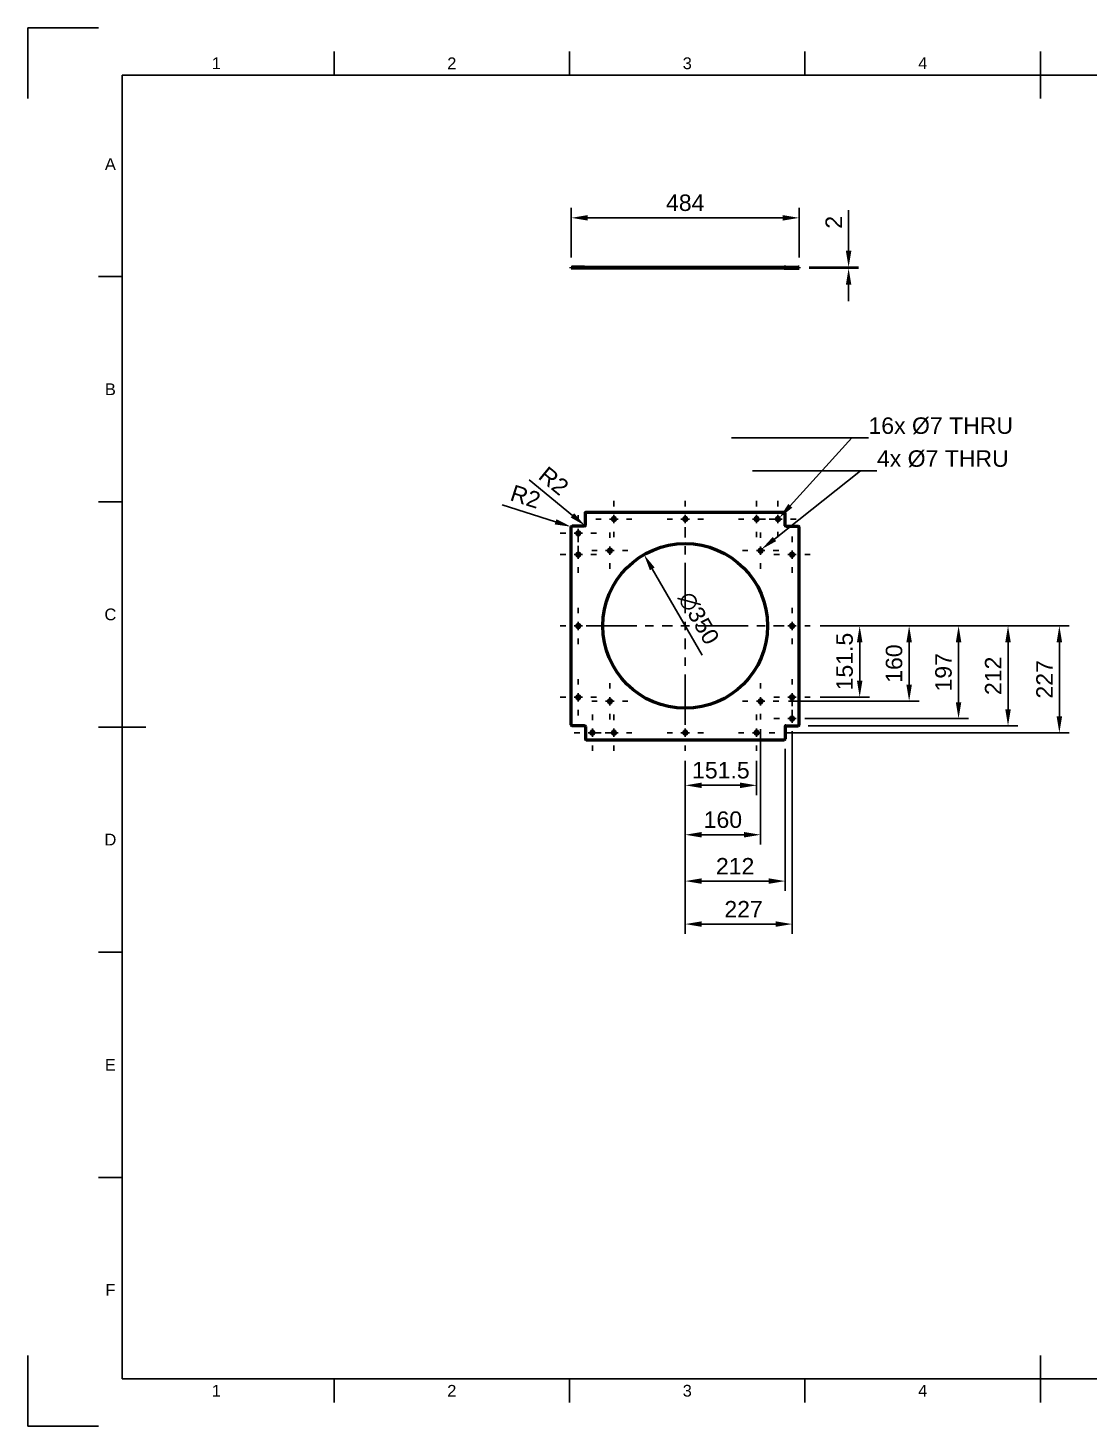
# Model space of a CAD drawing. Header units: millimetres. Extents: x 0 to 420, y 0 to 297.
# Drawn here: x 0 to 225.3, y 0 to 297 of the extents above; entities that cross this region are included whole.
import ezdxf
from ezdxf import colors
from ezdxf.entities.mleader import LeaderData, LeaderLine
from ezdxf.enums import TextEntityAlignment as Align
from ezdxf.math import Vec2, Vec3

# ---------------------------------------------------------------- set-up
doc = ezdxf.new("R2010")
doc.units = ezdxf.units.MM
doc.header["$LTSCALE"] = 0.75
doc.linetypes.add('CENTER2', pattern=[28.575, 19.05, -3.175, 3.175, -3.175])
doc.linetypes.add('HIDDEN2', pattern=[4.7625, 3.175, -1.5875])
for name, color, linetype, lineweight in [('Annotations', 7, 'Continuous', 25), ('Border', 7, 'Continuous', 25), ('Center Lines', 7, 'CENTER2', 25), ('Dimensions', 7, 'Continuous', 25), ('Hidden', 7, 'HIDDEN2', 25), ('Visible', 7, 'Continuous', 50)]:
    doc.layers.add(name, color=color, linetype=linetype, lineweight=lineweight)
doc.styles.add('FusionTitle', font='arial.ttf')
doc.styles.get("Standard").update_dxf_attribs({"font": 'arial.ttf'})
doc.dimstyles.new('ISO-25', dxfattribs={"dimtxt": 3.5, "dimasz": 3.5, "dimexe": 2.1, "dimexo": 2.1, "dimgap": 1.4, "dimtad": 1, "dimzin": 12, "dimdsep": 46, "dimtxsty": 'Standard', "dimcen": 0, "dimclrd": 256, "dimclre": 256, "dimclrt": 256, "dimazin": 3, "dimtp": 0.1, "dimtm": 0.1, "dimtfac": 0.714286, "dimtmove": 0, "dimatfit": 3, "dimfxl": 1, "dimtzin": 12, "dimarcsym": 0})

# ---------------------------------------------------------------- blocks, each defined once
blk = doc.blocks.new('ISO_A3_SHEET')
at = {"layer": 'Border'}
for p, q in [((65, 292), (65, 287)), ((115, 292), (115, 287)), ((165, 292), (165, 287)), ((215, 292), (215, 282)), ((410, 287), (20, 287)), ((20, 287), (20, 10)), ((15, 244.16666), (20, 244.16666)), ((15, 196.33333), (20, 196.33333)), ((15, 148.5), (25, 148.5)), ((15, 100.66667), (20, 100.66667)), ((15, 52.83334), (20, 52.83334)), ((215, 5), (215, 15)), ((20, 10), (410, 10)), ((65, 5), (65, 10)), ((115, 5), (115, 10)), ((165, 5), (165, 10))]:
    blk.add_line(p, q, dxfattribs=at)
at = {"layer": 'Defpoints'}
for p, q in [((15, 297), (0, 297)), ((0, 297), (0, 282)), ((0, 15), (0, 0)), ((0, 0), (15, 0))]:
    blk.add_line(p, q, dxfattribs=at)
at = {"layer": 'Border', "style": 'FusionTitle'}
for s, p in [('1', (40, 289.5)), ('2', (90, 289.5)), ('3', (140, 289.5)), ('4', (190, 289.5)), ('A', (17.5, 268.08333)), ('B', (17.5, 220.25)), ('C', (17.5, 172.41667)), ('D', (17.5, 124.58334)), ('E', (17.5, 76.75001)), ('F', (17.5, 28.91668)), ('1', (40, 7.5)), ('2', (90, 7.5)), ('3', (140, 7.5)), ('4', (190, 7.5))]:
    blk.add_text(s, height=2.5, dxfattribs=at).set_placement(p, align=Align.MIDDLE)
blk = doc.blocks.new('*U7')
at = {"layer": 'Center Lines', "color": 0, "ltscale": 0.75, "transparency": 16777216}
for p, q in [((0, 2.678906), (0, 3.85)), ((-3.85, 0), (-2.678906, 0)), ((2.678906, 0), (3.85, 0)), ((0, -3.85), (0, -2.678906))]:
    blk.add_line(p, q, dxfattribs=at)
at = {"layer": 'Center Lines', "color": 0, "linetype": 'Continuous', "ltscale": 0.75, "transparency": 16777216}
for p, q in [((-0.892969, 0), (0.892969, 0)), ((0, -0.892969), (0, 0.892969))]:
    blk.add_line(p, q, dxfattribs=at)
blk = doc.blocks.new('*U8')
at = {"layer": 'Center Lines', "color": 0, "ltscale": 0.75, "transparency": 16777216}
for p, q in [((0, 2.678906), (0, 3.85)), ((-3.85, 0), (-2.678906, 0)), ((2.678906, 0), (3.85, 0)), ((0, -3.85), (0, -2.678906))]:
    blk.add_line(p, q, dxfattribs=at)
at = {"layer": 'Center Lines', "color": 0, "linetype": 'Continuous', "ltscale": 0.75, "transparency": 16777216}
for p, q in [((-0.892969, 0), (0.892969, 0)), ((0, -0.892969), (0, 0.892969))]:
    blk.add_line(p, q, dxfattribs=at)
blk = doc.blocks.new('*U9')
at = {"layer": 'Center Lines', "color": 0, "ltscale": 0.75, "transparency": 16777216}
for p, q in [((0, 2.678906), (0, 3.85)), ((-3.85, 0), (-2.678906, 0)), ((2.678906, 0), (3.85, 0)), ((0, -3.85), (0, -2.678906))]:
    blk.add_line(p, q, dxfattribs=at)
at = {"layer": 'Center Lines', "color": 0, "linetype": 'Continuous', "ltscale": 0.75, "transparency": 16777216}
for p, q in [((-0.892969, 0), (0.892969, 0)), ((0, -0.892969), (0, 0.892969))]:
    blk.add_line(p, q, dxfattribs=at)
blk = doc.blocks.new('*U10')
at = {"layer": 'Center Lines', "color": 0, "ltscale": 0.75, "transparency": 16777216}
for p, q in [((0, 2.678906), (0, 3.85)), ((-3.85, 0), (-2.678906, 0)), ((2.678906, 0), (3.85, 0)), ((0, -3.85), (0, -2.678906))]:
    blk.add_line(p, q, dxfattribs=at)
at = {"layer": 'Center Lines', "color": 0, "linetype": 'Continuous', "ltscale": 0.75, "transparency": 16777216}
for p, q in [((-0.892969, 0), (0.892969, 0)), ((0, -0.892969), (0, 0.892969))]:
    blk.add_line(p, q, dxfattribs=at)
blk = doc.blocks.new('*U11')
at = {"layer": 'Center Lines', "color": 0, "ltscale": 0.75, "transparency": 16777216}
for p, q in [((0, 2.678906), (0, 3.85)), ((-3.85, 0), (-2.678906, 0)), ((2.678906, 0), (3.85, 0)), ((0, -3.85), (0, -2.678906))]:
    blk.add_line(p, q, dxfattribs=at)
at = {"layer": 'Center Lines', "color": 0, "linetype": 'Continuous', "ltscale": 0.75, "transparency": 16777216}
for p, q in [((-0.892969, 0), (0.892969, 0)), ((0, -0.892969), (0, 0.892969))]:
    blk.add_line(p, q, dxfattribs=at)
blk = doc.blocks.new('*U12')
at = {"layer": 'Center Lines', "color": 0, "ltscale": 0.75, "transparency": 16777216}
for p, q in [((0, 2.678906), (0, 3.85)), ((-3.85, 0), (-2.678906, 0)), ((2.678906, 0), (3.85, 0)), ((0, -3.85), (0, -2.678906))]:
    blk.add_line(p, q, dxfattribs=at)
at = {"layer": 'Center Lines', "color": 0, "linetype": 'Continuous', "ltscale": 0.75, "transparency": 16777216}
for p, q in [((-0.892969, 0), (0.892969, 0)), ((0, -0.892969), (0, 0.892969))]:
    blk.add_line(p, q, dxfattribs=at)
blk = doc.blocks.new('*U13')
at = {"layer": 'Center Lines', "color": 0, "ltscale": 0.75, "transparency": 16777216}
for p, q in [((0, 2.678906), (0, 3.85)), ((-3.85, 0), (-2.678906, 0)), ((2.678906, 0), (3.85, 0)), ((0, -3.85), (0, -2.678906))]:
    blk.add_line(p, q, dxfattribs=at)
at = {"layer": 'Center Lines', "color": 0, "linetype": 'Continuous', "ltscale": 0.75, "transparency": 16777216}
for p, q in [((-0.892969, 0), (0.892969, 0)), ((0, -0.892969), (0, 0.892969))]:
    blk.add_line(p, q, dxfattribs=at)
blk = doc.blocks.new('*U14')
at = {"layer": 'Center Lines', "color": 0, "ltscale": 0.75, "transparency": 16777216}
for p, q in [((0, 2.678906), (0, 3.85)), ((-3.85, 0), (-2.678906, 0)), ((2.678906, 0), (3.85, 0)), ((0, -3.85), (0, -2.678906))]:
    blk.add_line(p, q, dxfattribs=at)
at = {"layer": 'Center Lines', "color": 0, "linetype": 'Continuous', "ltscale": 0.75, "transparency": 16777216}
for p, q in [((-0.892969, 0), (0.892969, 0)), ((0, -0.892969), (0, 0.892969))]:
    blk.add_line(p, q, dxfattribs=at)
blk = doc.blocks.new('*U15')
at = {"layer": 'Center Lines', "color": 0, "ltscale": 0.75, "transparency": 16777216}
for p, q in [((0, 2.678906), (0, 3.85)), ((-3.85, 0), (-2.678906, 0)), ((2.678906, 0), (3.85, 0)), ((0, -3.85), (0, -2.678906))]:
    blk.add_line(p, q, dxfattribs=at)
at = {"layer": 'Center Lines', "color": 0, "linetype": 'Continuous', "ltscale": 0.75, "transparency": 16777216}
for p, q in [((-0.892969, 0), (0.892969, 0)), ((0, -0.892969), (0, 0.892969))]:
    blk.add_line(p, q, dxfattribs=at)
blk = doc.blocks.new('*U16')
at = {"layer": 'Center Lines', "color": 0, "ltscale": 0.75, "transparency": 16777216}
for p, q in [((0, 2.678906), (0, 3.85)), ((-3.85, 0), (-2.678906, 0)), ((2.678906, 0), (3.85, 0)), ((0, -3.85), (0, -2.678906))]:
    blk.add_line(p, q, dxfattribs=at)
at = {"layer": 'Center Lines', "color": 0, "linetype": 'Continuous', "ltscale": 0.75, "transparency": 16777216}
for p, q in [((-0.892969, 0), (0.892969, 0)), ((0, -0.892969), (0, 0.892969))]:
    blk.add_line(p, q, dxfattribs=at)
blk = doc.blocks.new('*U17')
at = {"layer": 'Center Lines', "color": 0, "ltscale": 0.75, "transparency": 16777216}
for p, q in [((0, 2.678906), (0, 3.85)), ((-3.85, 0), (-2.678906, 0)), ((2.678906, 0), (3.85, 0)), ((0, -3.85), (0, -2.678906))]:
    blk.add_line(p, q, dxfattribs=at)
at = {"layer": 'Center Lines', "color": 0, "linetype": 'Continuous', "ltscale": 0.75, "transparency": 16777216}
for p, q in [((-0.892969, 0), (0.892969, 0)), ((0, -0.892969), (0, 0.892969))]:
    blk.add_line(p, q, dxfattribs=at)
blk = doc.blocks.new('*U18')
at = {"layer": 'Center Lines', "color": 0, "ltscale": 0.75, "transparency": 16777216}
for p, q in [((0, 2.678906), (0, 3.85)), ((-3.85, 0), (-2.678906, 0)), ((2.678906, 0), (3.85, 0)), ((0, -3.85), (0, -2.678906))]:
    blk.add_line(p, q, dxfattribs=at)
at = {"layer": 'Center Lines', "color": 0, "linetype": 'Continuous', "ltscale": 0.75, "transparency": 16777216}
for p, q in [((-0.892969, 0), (0.892969, 0)), ((0, -0.892969), (0, 0.892969))]:
    blk.add_line(p, q, dxfattribs=at)
blk = doc.blocks.new('*U19')
at = {"layer": 'Center Lines', "color": 0, "ltscale": 0.75, "transparency": 16777216}
for p, q in [((0, 2.678906), (0, 3.85)), ((-3.85, 0), (-2.678906, 0)), ((2.678906, 0), (3.85, 0)), ((0, -3.85), (0, -2.678906))]:
    blk.add_line(p, q, dxfattribs=at)
at = {"layer": 'Center Lines', "color": 0, "linetype": 'Continuous', "ltscale": 0.75, "transparency": 16777216}
for p, q in [((-0.892969, 0), (0.892969, 0)), ((0, -0.892969), (0, 0.892969))]:
    blk.add_line(p, q, dxfattribs=at)
blk = doc.blocks.new('*U20')
at = {"layer": 'Center Lines', "color": 0, "ltscale": 0.75, "transparency": 16777216}
for p, q in [((0, 2.678906), (0, 3.85)), ((-3.85, 0), (-2.678906, 0)), ((2.678906, 0), (3.85, 0)), ((0, -3.85), (0, -2.678906))]:
    blk.add_line(p, q, dxfattribs=at)
at = {"layer": 'Center Lines', "color": 0, "linetype": 'Continuous', "ltscale": 0.75, "transparency": 16777216}
for p, q in [((-0.892969, 0), (0.892969, 0)), ((0, -0.892969), (0, 0.892969))]:
    blk.add_line(p, q, dxfattribs=at)
blk = doc.blocks.new('*U21')
at = {"layer": 'Center Lines', "color": 0, "ltscale": 0.75, "transparency": 16777216}
for p, q in [((0, 2.678906), (0, 3.85)), ((-3.85, 0), (-2.678906, 0)), ((2.678906, 0), (3.85, 0)), ((0, -3.85), (0, -2.678906))]:
    blk.add_line(p, q, dxfattribs=at)
at = {"layer": 'Center Lines', "color": 0, "linetype": 'Continuous', "ltscale": 0.75, "transparency": 16777216}
for p, q in [((-0.892969, 0), (0.892969, 0)), ((0, -0.892969), (0, 0.892969))]:
    blk.add_line(p, q, dxfattribs=at)
blk = doc.blocks.new('*U22')
at = {"layer": 'Center Lines', "color": 0, "ltscale": 0.75, "transparency": 16777216}
for p, q in [((0, 2.678906), (0, 3.85)), ((-3.85, 0), (-2.678906, 0)), ((2.678906, 0), (3.85, 0)), ((0, -3.85), (0, -2.678906))]:
    blk.add_line(p, q, dxfattribs=at)
at = {"layer": 'Center Lines', "color": 0, "linetype": 'Continuous', "ltscale": 0.75, "transparency": 16777216}
for p, q in [((-0.892969, 0), (0.892969, 0)), ((0, -0.892969), (0, 0.892969))]:
    blk.add_line(p, q, dxfattribs=at)
blk = doc.blocks.new('*U23')
at = {"layer": 'Center Lines', "color": 0, "ltscale": 0.75, "transparency": 16777216}
for p, q in [((0, 2.678906), (0, 3.85)), ((-3.85, 0), (-2.678906, 0)), ((2.678906, 0), (3.85, 0)), ((0, -3.85), (0, -2.678906))]:
    blk.add_line(p, q, dxfattribs=at)
at = {"layer": 'Center Lines', "color": 0, "linetype": 'Continuous', "ltscale": 0.75, "transparency": 16777216}
for p, q in [((-0.892969, 0), (0.892969, 0)), ((0, -0.892969), (0, 0.892969))]:
    blk.add_line(p, q, dxfattribs=at)
blk = doc.blocks.new('*U24')
at = {"layer": 'Center Lines', "color": 0, "ltscale": 0.75, "transparency": 16777216}
for p, q in [((0, 2.678906), (0, 3.85)), ((-3.85, 0), (-2.678906, 0)), ((2.678906, 0), (3.85, 0)), ((0, -3.85), (0, -2.678906))]:
    blk.add_line(p, q, dxfattribs=at)
at = {"layer": 'Center Lines', "color": 0, "linetype": 'Continuous', "ltscale": 0.75, "transparency": 16777216}
for p, q in [((-0.892969, 0), (0.892969, 0)), ((0, -0.892969), (0, 0.892969))]:
    blk.add_line(p, q, dxfattribs=at)
blk = doc.blocks.new('*U25')
at = {"layer": 'Center Lines', "color": 0, "ltscale": 0.75, "transparency": 16777216}
for p, q in [((0, 2.678906), (0, 3.85)), ((-3.85, 0), (-2.678906, 0)), ((2.678906, 0), (3.85, 0)), ((0, -3.85), (0, -2.678906))]:
    blk.add_line(p, q, dxfattribs=at)
at = {"layer": 'Center Lines', "color": 0, "linetype": 'Continuous', "ltscale": 0.75, "transparency": 16777216}
for p, q in [((-0.892969, 0), (0.892969, 0)), ((0, -0.892969), (0, 0.892969))]:
    blk.add_line(p, q, dxfattribs=at)
blk = doc.blocks.new('*U26')
at = {"layer": 'Center Lines', "color": 0, "ltscale": 0.75, "transparency": 16777216}
for p, q in [((0, 2.678906), (0, 21)), ((-21, 0), (-2.678906, 0)), ((2.678906, 0), (21, 0)), ((0, -21), (0, -2.678906))]:
    blk.add_line(p, q, dxfattribs=at)
at = {"layer": 'Center Lines', "color": 0, "linetype": 'Continuous', "ltscale": 0.75, "transparency": 16777216}
for p, q in [((-0.892969, 0), (0.892969, 0)), ((0, -0.892969), (0, 0.892969))]:
    blk.add_line(p, q, dxfattribs=at)
blk = doc.blocks.new('*D43')
at = {"layer": 'Defpoints', "color": 0, "transparency": 16777216}
for p in [(139.562536, 143.421396), (154.712536, 143.421396), (154.712536, 136.108401)]:
    blk.add_point(p, dxfattribs=at)
at = {"layer": 'Dimensions', "lineweight": -2, "transparency": 16777216}
for p, q in [((139.562536, 141.321396), (139.562536, 134.008401)), ((154.712536, 141.321396), (154.712536, 134.008401)), ((143.062536, 136.108401), (151.212536, 136.108401))]:
    blk.add_line(p, q, dxfattribs=at)
at = {"layer": 'Dimensions', "transparency": 16777216}
for points in [[(143.062536, 136.691735), (143.062536, 135.525068), (139.562536, 136.108401)], [(151.212536, 136.691735), (151.212536, 135.525068), (154.712536, 136.108401)]]:
    blk.add_solid(points, dxfattribs=at)
at = {"layer": 'Dimensions', "transparency": 16777216, "insert": (147.137536, 139.295407), "char_height": 3.5, "attachment_point": 5}
blk.add_mtext('151.5', dxfattribs=at)
blk = doc.blocks.new('*D44')
at = {"layer": 'Defpoints', "color": 0, "transparency": 16777216}
for p in [(155.562536, 150.121402), (139.562536, 143.421396), (155.562536, 125.608401)]:
    blk.add_point(p, dxfattribs=at)
at = {"layer": 'Dimensions', "lineweight": -2, "transparency": 16777216}
for p, q in [((155.562536, 148.021402), (155.562536, 123.508401)), ((139.562536, 141.321396), (139.562536, 123.508401)), ((143.062536, 125.608401), (152.062536, 125.608401))]:
    blk.add_line(p, q, dxfattribs=at)
at = {"layer": 'Dimensions', "transparency": 16777216}
for points in [[(143.062536, 126.191735), (143.062536, 125.025068), (139.562536, 125.608401)], [(152.062536, 126.191735), (152.062536, 125.025068), (155.562536, 125.608401)]]:
    blk.add_solid(points, dxfattribs=at)
at = {"layer": 'Dimensions', "transparency": 16777216, "insert": (147.562536, 128.795407), "char_height": 3.5, "attachment_point": 5}
blk.add_mtext('160', dxfattribs=at)
blk = doc.blocks.new('*D45')
at = {"layer": 'Defpoints', "color": 0, "transparency": 16777216}
for p in [(162.262483, 149.378433), (139.562536, 143.421396), (162.262483, 106.635745)]:
    blk.add_point(p, dxfattribs=at)
at = {"layer": 'Dimensions', "lineweight": -2, "transparency": 16777216}
for p, q in [((162.262483, 147.278433), (162.262483, 104.535745)), ((139.562536, 141.321396), (139.562536, 104.535745)), ((143.062536, 106.635745), (158.762483, 106.635745))]:
    blk.add_line(p, q, dxfattribs=at)
at = {"layer": 'Dimensions', "transparency": 16777216}
for points in [[(143.062536, 107.219078), (143.062536, 106.052411), (139.562536, 106.635745)], [(158.762483, 107.219078), (158.762483, 106.052411), (162.262483, 106.635745)]]:
    blk.add_solid(points, dxfattribs=at)
at = {"layer": 'Dimensions', "transparency": 16777216, "insert": (151.956328, 109.792907), "char_height": 3.5, "attachment_point": 5}
blk.add_mtext('227', dxfattribs=at)
blk = doc.blocks.new('*D46')
at = {"layer": 'Defpoints', "color": 0, "transparency": 16777216}
for p in [(166.112565, 169.971396), (166.112565, 154.821396), (176.612565, 154.821396)]:
    blk.add_point(p, dxfattribs=at)
at = {"layer": 'Dimensions', "lineweight": -2, "transparency": 16777216}
for p, q in [((168.212565, 169.971396), (178.712565, 169.971396)), ((176.612565, 166.471396), (176.612565, 158.321396)), ((168.212565, 154.821396), (178.712565, 154.821396))]:
    blk.add_line(p, q, dxfattribs=at)
at = {"layer": 'Dimensions', "transparency": 16777216}
for points in [[(176.029232, 166.471396), (177.195898, 166.471396), (176.612565, 169.971396)], [(176.029232, 158.321396), (177.195898, 158.321396), (176.612565, 154.821396)]]:
    blk.add_solid(points, dxfattribs=at)
at = {"layer": 'Dimensions', "transparency": 16777216, "insert": (173.425559, 162.396396), "char_height": 3.5, "attachment_point": 5, "rotation": 90}
blk.add_mtext('151.5', dxfattribs=at)
blk = doc.blocks.new('*D47')
at = {"layer": 'Defpoints', "color": 0, "transparency": 16777216}
for p in [(166.112565, 169.971396), (159.412536, 153.971402), (187.112565, 153.971402)]:
    blk.add_point(p, dxfattribs=at)
at = {"layer": 'Dimensions', "lineweight": -2, "transparency": 16777216}
for p, q in [((168.212565, 169.971396), (189.212565, 169.971396)), ((187.112565, 166.471396), (187.112565, 157.471402)), ((161.512536, 153.971402), (189.212565, 153.971402))]:
    blk.add_line(p, q, dxfattribs=at)
at = {"layer": 'Dimensions', "transparency": 16777216}
for points in [[(186.529232, 166.471396), (187.695898, 166.471396), (187.112565, 169.971396)], [(186.529232, 157.471402), (187.695898, 157.471402), (187.112565, 153.971402)]]:
    blk.add_solid(points, dxfattribs=at)
at = {"layer": 'Dimensions', "transparency": 16777216, "insert": (183.925559, 161.971399), "char_height": 3.5, "attachment_point": 5, "rotation": 90}
blk.add_mtext('160', dxfattribs=at)
blk = doc.blocks.new('*D48')
at = {"layer": 'Defpoints', "color": 0, "transparency": 16777216}
for p in [(166.112565, 169.971396), (163.155452, 150.271402), (197.612565, 150.271402)]:
    blk.add_point(p, dxfattribs=at)
at = {"layer": 'Dimensions', "lineweight": -2, "transparency": 16777216}
for p, q in [((168.212565, 169.971396), (199.712565, 169.971396)), ((197.612565, 166.471396), (197.612565, 153.771402)), ((165.255452, 150.271402), (199.712565, 150.271402))]:
    blk.add_line(p, q, dxfattribs=at)
at = {"layer": 'Dimensions', "transparency": 16777216}
for points in [[(197.029232, 166.471396), (198.195898, 166.471396), (197.612565, 169.971396)], [(197.029232, 153.771402), (198.195898, 153.771402), (197.612565, 150.271402)]]:
    blk.add_solid(points, dxfattribs=at)
at = {"layer": 'Dimensions', "transparency": 16777216, "insert": (194.425559, 160.121399), "char_height": 3.5, "attachment_point": 5, "rotation": 90}
blk.add_mtext('197', dxfattribs=at)
blk = doc.blocks.new('*D49')
at = {"layer": 'Defpoints', "color": 0, "transparency": 16777216}
for p in [(166.112565, 169.971396), (158.562536, 147.271396), (219.013783, 147.271396)]:
    blk.add_point(p, dxfattribs=at)
at = {"layer": 'Dimensions', "lineweight": -2, "transparency": 16777216}
for p, q in [((168.212565, 169.971396), (221.113783, 169.971396)), ((219.013783, 166.471396), (219.013783, 150.771396)), ((160.662536, 147.271396), (221.113783, 147.271396))]:
    blk.add_line(p, q, dxfattribs=at)
at = {"layer": 'Dimensions', "transparency": 16777216}
for points in [[(218.43045, 166.471396), (219.597116, 166.471396), (219.013783, 169.971396)], [(218.43045, 150.771396), (219.597116, 150.771396), (219.013783, 147.271396)]]:
    blk.add_solid(points, dxfattribs=at)
at = {"layer": 'Dimensions', "transparency": 16777216, "insert": (215.856621, 158.621396), "char_height": 3.5, "attachment_point": 5, "rotation": 90}
blk.add_mtext('227', dxfattribs=at)
blk = doc.blocks.new('*D50')
at = {"layer": 'Defpoints', "color": 0, "transparency": 16777216}
for p in [(130.812536, 185.126846), (148.312536, 154.815957)]:
    blk.add_point(p, dxfattribs=at)
at = {"layer": 'Dimensions', "lineweight": -2, "transparency": 16777216}
blk.add_line((143.144783, 163.766767), (132.562536, 182.095758), dxfattribs=at)
at = {"layer": 'Dimensions', "transparency": 16777216}
blk.add_solid([(133.067717, 182.387424), (132.057354, 181.804091), (130.812536, 185.126846)], dxfattribs=at)
at = {"layer": 'Dimensions', "transparency": 16777216, "insert": (142.407334, 171.613847), "char_height": 3.5, "attachment_point": 5, "rotation": 300.00001157}
blk.add_mtext('∅350', dxfattribs=at)
blk = doc.blocks.new('*U35')
at = {"layer": 'Center Lines', "color": 0, "ltscale": 0.75, "transparency": 16777216}
for p, q in [((0, 2.678906), (0, 3.85)), ((-3.85, 0), (-2.678906, 0)), ((2.678906, 0), (3.85, 0)), ((0, -3.85), (0, -2.678906))]:
    blk.add_line(p, q, dxfattribs=at)
at = {"layer": 'Center Lines', "color": 0, "linetype": 'Continuous', "ltscale": 0.75, "transparency": 16777216}
for p, q in [((-0.892969, 0), (0.892969, 0)), ((0, -0.892969), (0, 0.892969))]:
    blk.add_line(p, q, dxfattribs=at)
blk = doc.blocks.new('*D52')
at = {"layer": 'Defpoints', "color": 0, "transparency": 16777216}
for p in [(163.762536, 246.163029), (163.762536, 245.963029), (174.262536, 246.163029)]:
    blk.add_point(p, dxfattribs=at)
at = {"layer": 'Dimensions', "lineweight": -2, "transparency": 16777216}
for p, q in [((174.262536, 249.663029), (174.262536, 258.281242)), ((165.862536, 246.163029), (176.362536, 246.163029)), ((165.862536, 245.963029), (176.362536, 245.963029)), ((174.262536, 245.963029), (174.262536, 246.163029)), ((174.262536, 242.463029), (174.262536, 238.963029))]:
    blk.add_line(p, q, dxfattribs=at)
at = {"layer": 'Dimensions', "transparency": 16777216}
for points in [[(173.679202, 249.663029), (174.845869, 249.663029), (174.262536, 246.163029)], [(173.679202, 242.463029), (174.845869, 242.463029), (174.262536, 245.963029)]]:
    blk.add_solid(points, dxfattribs=at)
at = {"layer": 'Dimensions', "transparency": 16777216, "insert": (171.105373, 255.722135), "char_height": 3.5, "attachment_point": 5, "rotation": 90}
blk.add_mtext('2', dxfattribs=at)
blk = doc.blocks.new('*D53')
at = {"layer": 'Defpoints', "color": 0, "transparency": 16777216}
for p in [(115.362536, 256.663029), (115.362536, 246.163029), (163.762536, 246.163029)]:
    blk.add_point(p, dxfattribs=at)
at = {"layer": 'Dimensions', "lineweight": -2, "transparency": 16777216}
for p, q in [((115.362536, 248.263029), (115.362536, 258.763029)), ((163.762536, 248.263029), (163.762536, 258.763029)), ((160.262536, 256.663029), (118.862536, 256.663029))]:
    blk.add_line(p, q, dxfattribs=at)
at = {"layer": 'Dimensions', "transparency": 16777216}
for points in [[(118.862536, 257.246362), (118.862536, 256.079695), (115.362536, 256.663029)], [(160.262536, 257.246362), (160.262536, 256.079695), (163.762536, 256.663029)]]:
    blk.add_solid(points, dxfattribs=at)
at = {"layer": 'Dimensions', "transparency": 16777216, "insert": (139.562536, 259.850034), "char_height": 3.5, "attachment_point": 5}
blk.add_mtext('484', dxfattribs=at)
blk = doc.blocks.new('*D54')
at = {"layer": 'Defpoints', "color": 0, "transparency": 16777216}
for p in [(118.007852, 191.498181), (118.162536, 191.371402)]:
    blk.add_point(p, dxfattribs=at)
at = {"layer": 'Dimensions', "lineweight": -2, "transparency": 16777216}
blk.add_line((106.400297, 201.011764), (115.610255, 193.463258), dxfattribs=at)
at = {"layer": 'Dimensions', "transparency": 16777216}
blk.add_solid([(115.980027, 193.914419), (115.240482, 193.012097), (118.317219, 191.244623)], dxfattribs=at)
at = {"layer": 'Dimensions', "transparency": 16777216, "insert": (111.653106, 200.788636), "char_height": 3.5, "attachment_point": 5, "rotation": 320.66183837}
blk.add_mtext('R2', dxfattribs=at)
blk = doc.blocks.new('*D55')
at = {"layer": 'Defpoints', "color": 0, "transparency": 16777216}
for p in [(115.371986, 191.032153), (115.562536, 190.971402)]:
    blk.add_point(p, dxfattribs=at)
at = {"layer": 'Dimensions', "lineweight": -2, "transparency": 16777216}
for p, q in [((100.691913, 195.712489), (112.037363, 192.095306)), ((115.562536, 190.971402), (115.371986, 191.032153))]:
    blk.add_line(p, q, dxfattribs=at)
at = {"layer": 'Dimensions', "transparency": 16777216}
blk.add_solid([(112.214555, 192.651076), (111.860171, 191.539535), (115.371986, 191.032153)], dxfattribs=at)
at = {"layer": 'Dimensions', "transparency": 16777216, "insert": (105.656339, 197.443458), "char_height": 3.5, "attachment_point": 5, "rotation": 342.31653835}
blk.add_mtext('R2', dxfattribs=at)
blk = doc.blocks.new('*D56')
at = {"layer": 'Defpoints', "color": 0, "transparency": 16777216}
for p in [(160.762536, 145.971402), (139.562536, 143.421396), (139.562536, 115.766595)]:
    blk.add_point(p, dxfattribs=at)
at = {"layer": 'Dimensions', "lineweight": -2, "transparency": 16777216}
for p, q in [((160.762536, 143.871402), (160.762536, 113.666595)), ((139.562536, 141.321396), (139.562536, 113.666595)), ((157.262536, 115.766595), (143.062536, 115.766595))]:
    blk.add_line(p, q, dxfattribs=at)
at = {"layer": 'Dimensions', "transparency": 16777216}
for points in [[(143.062536, 116.349929), (143.062536, 115.183262), (139.562536, 115.766595)], [(157.262536, 116.349929), (157.262536, 115.183262), (160.762536, 115.766595)]]:
    blk.add_solid(points, dxfattribs=at)
at = {"layer": 'Dimensions', "transparency": 16777216, "insert": (150.162536, 118.923758), "char_height": 3.5, "attachment_point": 5}
blk.add_mtext('212', dxfattribs=at)
blk = doc.blocks.new('*D57')
at = {"layer": 'Defpoints', "color": 0, "transparency": 16777216}
for p in [(166.112565, 169.971396), (163.562536, 148.771402), (208.112565, 148.771402)]:
    blk.add_point(p, dxfattribs=at)
at = {"layer": 'Dimensions', "lineweight": -2, "transparency": 16777216}
for p, q in [((168.212565, 169.971396), (210.212565, 169.971396)), ((208.112565, 166.471396), (208.112565, 152.271402)), ((165.662536, 148.771402), (210.212565, 148.771402))]:
    blk.add_line(p, q, dxfattribs=at)
at = {"layer": 'Dimensions', "transparency": 16777216}
for points in [[(207.529232, 166.471396), (208.695898, 166.471396), (208.112565, 169.971396)], [(207.529232, 152.271402), (208.695898, 152.271402), (208.112565, 148.771402)]]:
    blk.add_solid(points, dxfattribs=at)
at = {"layer": 'Dimensions', "transparency": 16777216, "insert": (204.955403, 159.371399), "char_height": 3.5, "attachment_point": 5, "rotation": 90}
blk.add_mtext('212', dxfattribs=at)

msp = doc.modelspace()

# ---------------------------------------------------------------- linework, layer by layer
at = {"layer": 'Hidden', "extrusion": (0, 1, 0)}
for p, q in [((116.512506, 245.963029, 15.150006), (116.512506, 246.163029, 15.150006)), ((116.512588, 246.163029, -19.7), (116.512588, 245.963029, -19.7)), ((117.212506, 245.963029, 15.150006), (117.212506, 246.163029, 15.150006)), ((117.212588, 246.163029, -19.7), (117.212588, 245.963029, -19.7)), ((119.512536, 246.163029, 22.699948), (119.512536, 245.963029, 22.699948)), ((120.212536, 246.163029, 22.699948), (120.212536, 245.963029, 22.699948)), ((122.062536, 245.963029), (122.062536, 246.163029)), ((123.212536, 246.163029, 16), (123.212536, 245.963029, 16)), ((123.912536, 246.163029, 16), (123.912536, 245.963029, 16)), ((124.062536, 245.963029, 22.700006), (124.062536, 246.163029, 22.700006)), ((124.762536, 245.963029, 22.700006), (124.762536, 246.163029, 22.700006)), ((139.212536, 245.963029, 22.700006), (139.212536, 246.163029, 22.700006)), ((139.912536, 245.963029, 22.700006), (139.912536, 246.163029, 22.700006)), ((154.362536, 245.963029, 22.700006), (154.362536, 246.163029, 22.700006)), ((155.062536, 245.963029, 22.700006), (155.062536, 246.163029, 22.700006)), ((155.212536, 246.163029, 16), (155.212536, 245.963029, 16)), ((155.912536, 246.163029, 16), (155.912536, 245.963029, 16)), ((157.062536, 245.963029), (157.062536, 246.163029)), ((158.912536, 246.163029, -22.699948), (158.912536, 245.963029, -22.699948)), ((159.612536, 246.163029, -22.699948), (159.612536, 245.963029, -22.699948)), ((161.912483, 246.163029, 19.7), (161.912483, 245.963029, 19.7)), ((161.912565, 245.963029, 15.150006), (161.912565, 246.163029, 15.150006)), ((162.612483, 246.163029, 19.7), (162.612483, 245.963029, 19.7)), ((162.612565, 245.963029, 15.150006), (162.612565, 246.163029, 15.150006))]:
    msp.add_line(p, q, dxfattribs=at)
at = {"layer": 'Visible', "extrusion": (0, 1, 0)}
for p, q in [((115.362536, 245.963029, 21), (115.362536, 246.163029, 21)), ((118.162536, 246.163029, 21.2), (115.562536, 246.163029, 21.2)), ((118.162536, 245.963029, 21.2), (115.562536, 245.963029, 21.2)), ((118.362536, 245.963029, 24), (118.362536, 246.163029, 24)), ((118.562536, 246.163029, 24.2), (160.562536, 246.163029, 24.2)), ((160.562536, 245.963029, 24.2), (118.562536, 245.963029, 24.2)), ((160.762536, 245.963029, 24), (160.762536, 246.163029, 24)), ((160.962536, 246.163029, 21.2), (163.562536, 246.163029, 21.2)), ((160.962536, 245.963029, 21.2), (163.562536, 245.963029, 21.2)), ((163.762536, 245.963029, 21), (163.762536, 246.163029, 21))]:
    msp.add_line(p, q, dxfattribs=at)
at = {"layer": 'Visible'}
for p, q in [((118.362536, 191.371402, 0.1), (118.362536, 193.971402, 0.1)), ((118.562536, 194.171402, 0.1), (160.562536, 194.171402, 0.1)), ((160.762536, 191.371402, 0.1), (160.762536, 193.971402, 0.1)), ((115.362536, 148.971402, 0.1), (115.362536, 190.971402, 0.1)), ((118.162536, 191.171402, 0.1), (115.562536, 191.171402, 0.1)), ((160.962536, 191.171402, 0.1), (163.562536, 191.171402, 0.1)), ((163.762536, 148.971402, 0.1), (163.762536, 190.971402, 0.1)), ((118.162536, 148.771402, 0.1), (115.562536, 148.771402, 0.1)), ((118.362536, 148.571402, 0.1), (118.362536, 145.971402, 0.1)), ((160.762536, 148.571402, 0.1), (160.762536, 145.971402, 0.1)), ((160.962536, 148.771402, 0.1), (163.562536, 148.771402, 0.1)), ((118.562536, 145.771402, 0.1), (160.562536, 145.771402, 0.1))]:
    msp.add_line(p, q, dxfattribs=at)
at = {"layer": 'Visible', "extrusion": (3.576e-13, 0, -1)}
for centre in [(-124.412536, 192.671408, -0.1), (-139.562536, 192.671408, -0.1), (-154.712536, 192.671408, -0.1), (-116.862506, 185.121408, -0.1), (-162.262565, 185.121408, -0.1), (-116.862506, 169.971396, -0.1), (-162.262565, 169.971396, -0.1), (-116.862506, 154.821396, -0.1), (-162.262565, 154.821396, -0.1), (-124.412536, 147.271396, -0.1), (-139.562536, 147.271396, -0.1), (-154.712536, 147.271396, -0.1)]:
    msp.add_circle(centre, 0.35, dxfattribs=at)
at = {"layer": 'Visible', "extrusion": (3.553e-13, 0, -1)}
for centre in [(-159.262536, 192.67135, -0.1), (-116.862588, 189.671402, -0.1), (-123.562536, 185.971402, -0.1), (-155.562536, 185.971402, -0.1), (-123.562536, 153.971402, -0.1), (-155.562536, 153.971402, -0.1), (-162.262483, 150.271402, -0.1), (-119.862536, 147.271454, -0.1)]:
    msp.add_circle(centre, 0.35, dxfattribs=at)
at = {"layer": 'Visible'}
msp.add_circle((139.562536, 169.971402, 0.1), 17.5, dxfattribs=at)
at = {"layer": 'Visible', "extrusion": (0, 1, 0)}
for centre, start, end in [((-115.562536, 21, 246.163029), 0, 90), ((-118.162536, 21.4, 245.963029), 180, 270), ((-118.562536, 24, 246.163029), 0, 90), ((-160.562536, 24, 245.963029), 90, 180), ((-160.962536, 21.4, 246.163029), 270, 0), ((-163.562536, 21, 245.963029), 90, 180)]:
    msp.add_arc(centre, 0.2, start, end, dxfattribs=at)
at = {"layer": 'Visible', "extrusion": (3.565e-13, -1, 0)}
for centre, start, end in [((115.562536, 21, -245.963029), 90, 180), ((118.162536, 21.4, -246.163029), 270, 0), ((118.562536, 24, -245.963029), 90, 180)]:
    msp.add_arc(centre, 0.2, start, end, dxfattribs=at)
at = {"layer": 'Visible', "extrusion": (3.576e-13, -1, 0)}
for centre, start, end in [((160.562536, 24, -246.163029), 0, 90), ((160.962536, 21.4, -245.963029), 180, 270), ((163.562536, 21, -246.163029), 0, 90)]:
    msp.add_arc(centre, 0.2, start, end, dxfattribs=at)
at = {"layer": 'Visible', "extrusion": (3.565e-13, 0, -1)}
for centre, start, end in [((-118.562536, 193.971402, -0.1), 0, 90), ((-115.562536, 190.971402, -0.1), 0, 90), ((-118.162536, 148.571402, -0.1), 90, 180)]:
    msp.add_arc(centre, 0.2, start, end, dxfattribs=at)
at = {"layer": 'Visible'}
for centre, start, end in [((160.562536, 193.971402, 0.1), 0, 90), ((118.162536, 191.371402, 0.1), 270, 0), ((163.562536, 190.971402, 0.1), 0, 90), ((115.562536, 148.971402, 0.1), 180, 270), ((160.962536, 148.571402, 0.1), 90, 180), ((118.562536, 145.971402, 0.1), 180, 270)]:
    msp.add_arc(centre, 0.2, start, end, dxfattribs=at)
at = {"layer": 'Visible', "extrusion": (3.576e-13, 0, -1)}
for centre, start, end in [((-160.962536, 191.371402, -0.1), 270, 0), ((-163.562536, 148.971402, -0.1), 180, 270), ((-160.562536, 145.971402, -0.1), 180, 270)]:
    msp.add_arc(centre, 0.2, start, end, dxfattribs=at)

# ---------------------------------------------------------------- block references
at = {"layer": 'Border'}
msp.add_blockref('ISO_A3_SHEET', (0, 0), dxfattribs=at)
at = {"layer": 'Center Lines', "ltscale": 0.75}
for name, p in [('*U23', (124.412536, 192.671408)), ('*U24', (139.562536, 192.671408)), ('*U35', (154.712536, 192.671408)), ('*U9', (159.262536, 192.67135)), ('*U25', (116.862588, 189.671402)), ('*U26', (139.562536, 169.971402)), ('*U21', (116.862506, 185.121408)), ('*U22', (123.562536, 185.971402)), ('*U7', (155.562536, 185.971402)), ('*U8', (162.262565, 185.121408)), ('*U20', (116.862506, 169.971396)), ('*U10', (162.262565, 169.971396)), ('*U19', (116.862506, 154.821396)), ('*U17', (123.562536, 153.971402)), ('*U13', (155.562536, 153.971402)), ('*U11', (162.262565, 154.821396)), ('*U12', (162.262483, 150.271402)), ('*U18', (119.862536, 147.271454)), ('*U16', (124.412536, 147.271396)), ('*U15', (139.562536, 147.271396)), ('*U14', (154.712536, 147.271396))]:
    msp.add_blockref(name, p, dxfattribs=at)

# ---------------------------------------------------------------- dimensions: what is measured, and where the dimension line sits
at = {"layer": 'Dimensions'}
dim = msp.add_linear_dim(base=(115.362536, 256.663029), p1=(163.762536, 246.163029), p2=(115.362536, 246.163029), dimstyle='ISO-25', override={"dimlfac": 10, "dimclrd": 256, "dimclre": 256}, dxfattribs=at)
dim.commit()
dim.dimension.update_dxf_attribs({"geometry": '*D53', "text_midpoint": (139.562536, 259.850034)})
for p1, p2, distance, picture, middle in [((163.762536, 245.963029), (163.762536, 246.163029), -10.5, '*D52', (171.105373, 255.722135)), ((166.112565, 169.971396), (166.112565, 154.821396), 10.5, '*D46', (173.425559, 162.396396))]:
    dim = msp.add_aligned_dim(p1=p1, p2=p2, distance=distance, dimstyle='ISO-25', override={"dimlfac": 10, "dimclrd": 256, "dimclre": 256}, dxfattribs=at)
    dim.commit()
    dim.dimension.update_dxf_attribs({"geometry": picture, "text_midpoint": middle})
for center, mpoint, picture, middle in [((118.162536, 191.371402), (118.007852, 191.498181), '*D54', (109.651794, 198.346829)), ((115.562536, 190.971402), (115.371986, 191.032153), '*D55', (104.697327, 194.435473))]:
    dim = msp.add_radius_dim(center=center, mpoint=mpoint, dimstyle='ISO-25', override={"dimlfac": 10, "dimse1": 1, "dimclrd": 256, "dimclre": 256}, dxfattribs=at)
    dim.commit()
    dim.dimension.update_dxf_attribs({"geometry": picture, "text_midpoint": middle, "dimtype": 164})
dim = msp.add_diameter_dim_2p(p1=(148.312536, 154.815957), p2=(130.812536, 185.126846), dimstyle='ISO-25', override={"dimlfac": 10, "dimclrd": 256, "dimclre": 256}, dxfattribs=at)
dim.commit()
dim.dimension.update_dxf_attribs({"geometry": '*D50', "text_midpoint": (139.562536, 169.971402), "dimtype": 163})
for base, p1, p2, angle, picture, middle, dimtype in [((219.013783, 147.271396), (166.112565, 169.971396), (158.562536, 147.271396), 90, '*D49', (219.013783, 158.621396), 160), ((162.262483, 106.635745), (139.562536, 143.421396), (162.262483, 149.378433), 180, '*D45', (151.956328, 106.635745), 160), ((154.712536, 136.108401), (139.562536, 143.421396), (154.712536, 143.421396), 0, '*D43', (147.137536, 136.108401), 161)]:
    dim = msp.add_linear_dim(base=base, p1=p1, p2=p2, angle=angle, dimstyle='ISO-25', override={"dimlfac": 10}, dxfattribs=at)
    dim.commit()
    dim.dimension.update_dxf_attribs({"geometry": picture, "text_midpoint": middle, "dimtype": dimtype})
for base, p2, picture, middle in [((187.112565, 153.971402), (159.412536, 153.971402), '*D47', (183.925559, 161.971399)), ((197.612565, 150.271402), (163.155452, 150.271402), '*D48', (194.425559, 160.121399)), ((208.112565, 148.771402), (163.562536, 148.771402), '*D57', (204.955403, 159.371399))]:
    dim = msp.add_linear_dim(base=base, p1=(166.112565, 169.971396), p2=p2, angle=90, dimstyle='ISO-25', override={"dimlfac": 10, "dimclrd": 256, "dimclre": 256}, dxfattribs=at)
    dim.commit()
    dim.dimension.update_dxf_attribs({"geometry": picture, "text_midpoint": middle})
for base, p1, p2, picture, middle in [((155.562536, 125.608401), (139.562536, 143.421396), (155.562536, 150.121402), '*D44', (147.562536, 125.608401)), ((139.562536, 115.766595), (160.762536, 145.971402), (139.562536, 143.421396), '*D56', (150.162536, 115.766595))]:
    dim = msp.add_linear_dim(base=base, p1=p1, p2=p2, dimstyle='ISO-25', override={"dimlfac": 10}, dxfattribs=at)
    dim.commit()
    dim.dimension.update_dxf_attribs({"geometry": picture, "text_midpoint": middle, "dimtype": 160})

# ---------------------------------------------------------------- leaders
at = {"layer": 'Annotations'}
ml = msp.add_multileader_mtext('Standard', dxfattribs=at)
ml.set_content('16x %%C7 THRU', color=256)
ml.set_leader_properties()
ml.build(insert=Vec2(0, 0))
ml.multileader.update_dxf_attribs({"text_left_attachment_type": 5, "text_right_attachment_type": 5, "dogleg_length": 3.5, "arrow_head_size": 3.5})
ctx = ml.context
ctx.base_point, ctx.char_height, ctx.arrow_head_size, ctx.landing_gap_size, ctx.plane_origin = Vec3(178.477405, 209.947726), 3.5, 3.5, 0, Vec3(159.126199, 192.980785)
ctx.left_attachment, ctx.right_attachment = 5, 5
notes = []
notes.append((ctx, [(0, (1, 1, 0), (174.977405, 209.947726), (1, 0), 3.5, [(0, [(159.529024, 192.89825)], 0, [])])]))
ctx.mtext.insert, ctx.mtext.flow_direction = Vec3(178.477405, 214.276648), 5
ml = msp.add_multileader_mtext('Standard', dxfattribs=at)
ml.set_content('4x %%C7 THRU', color=256)
ml.set_leader_properties()
ml.build(insert=Vec2(0, 0))
ml.multileader.update_dxf_attribs({"text_left_attachment_type": 5, "text_right_attachment_type": 5, "dogleg_length": 3.5, "arrow_head_size": 3.5})
ctx = ml.context
ctx.base_point, ctx.char_height, ctx.arrow_head_size, ctx.landing_gap_size, ctx.plane_origin = Vec3(180.275122, 202.947406), 3.5, 3.5, 0, Vec3(155.811658, 186.217243)
ctx.left_attachment, ctx.right_attachment = 5, 5
notes.append((ctx, [(0, (1, 1, 0), (176.775122, 202.947406), (1, 0), 3.5, [(0, [(155.772088, 186.251737)], 0, [])])]))
ctx.mtext.insert, ctx.mtext.width, ctx.mtext.flow_direction = Vec3(180.275122, 207.276328), 30.920859, 5
for ctx, leaders in notes:
    for number, flags, end, landing, length, lines in leaders:
        leader = LeaderData()
        leader.index, (leader.has_last_leader_line, leader.has_dogleg_vector, leader.attachment_direction) = number, flags
        leader.last_leader_point, leader.dogleg_vector, leader.dogleg_length = Vec3(end), Vec3(landing), length
        for number, points, colour, breaks in lines:
            line = LeaderLine()
            line.index, line.vertices, line.color, line.breaks = number, Vec3.list(points), colors.encode_raw_color(colour), breaks
            leader.lines.append(line)
        ctx.leaders.append(leader)

doc.saveas('drawing.dxf')
